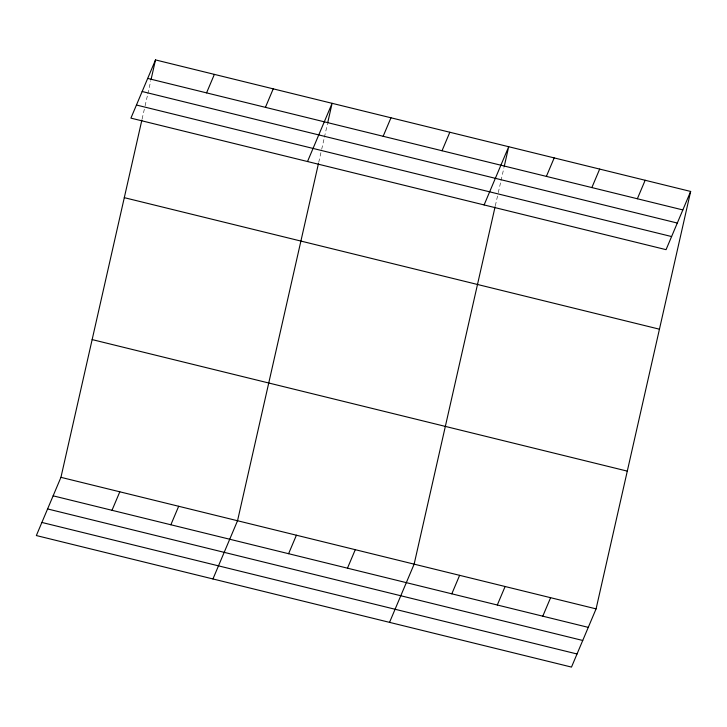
<?xml version="1.0" encoding="UTF-8"?>
<svg xmlns="http://www.w3.org/2000/svg" width="727" height="727" viewBox="0 0 727 727"><rect width="100%" height="100%" fill="white"/><g stroke="black" fill="none" stroke-linecap="round" stroke-linejoin="round"><path stroke-width="0.55" stroke-dasharray="3.63 2.73" d="M142.129 118.946L144.609 108.014M145.1 105.833L147.581 94.892M147.826 93.801L150.798 80.688M318.726 162.357L321.207 151.416M321.697 149.235L324.178 138.303M324.424 137.212L327.395 124.09M495.323 205.759L497.559 195.917M498.295 192.637L500.776 181.705M501.021 180.614L503.993 167.492"/><path stroke-width="1.09" d="M690.65 191.446L666.059 249.661L130.915 118.128L155.505 59.914L690.65 191.446L596.085 608.872L571.495 667.086L36.35 535.554L60.941 477.339L141.883 120.037M151.043 79.588L155.505 59.914M318.481 163.448L237.538 520.741L212.947 578.965M327.641 122.999L332.103 103.316L307.512 161.539M495.078 206.85L414.136 564.152L389.545 622.367M504.238 166.401L508.7 146.718L484.109 204.941M206.559 92.874L214.374 74.381M265.428 107.342L273.234 88.848M111.994 510.299L119.81 491.806M170.863 524.767L178.678 506.274M383.156 136.276L390.972 117.783M442.025 150.743L449.831 132.25M288.592 553.701L296.407 535.208M347.461 568.178L355.276 549.685M546.377 176.397L554.192 157.904M591.86 187.575L599.675 169.082M451.812 593.823L459.628 575.33M637.352 198.753L645.167 180.26M497.304 605L505.111 586.507M542.787 616.178L550.603 597.694M147.69 78.407L682.835 209.93M142.156 91.511L677.3 223.044M136.449 105.024L671.594 236.548M124.299 197.662L659.444 329.195M92.147 339.591L627.292 471.123M60.941 477.339L596.085 608.872M53.135 495.832L588.279 627.365M47.591 508.945L582.736 640.469M41.884 522.449L577.038 653.982"/></g></svg>
